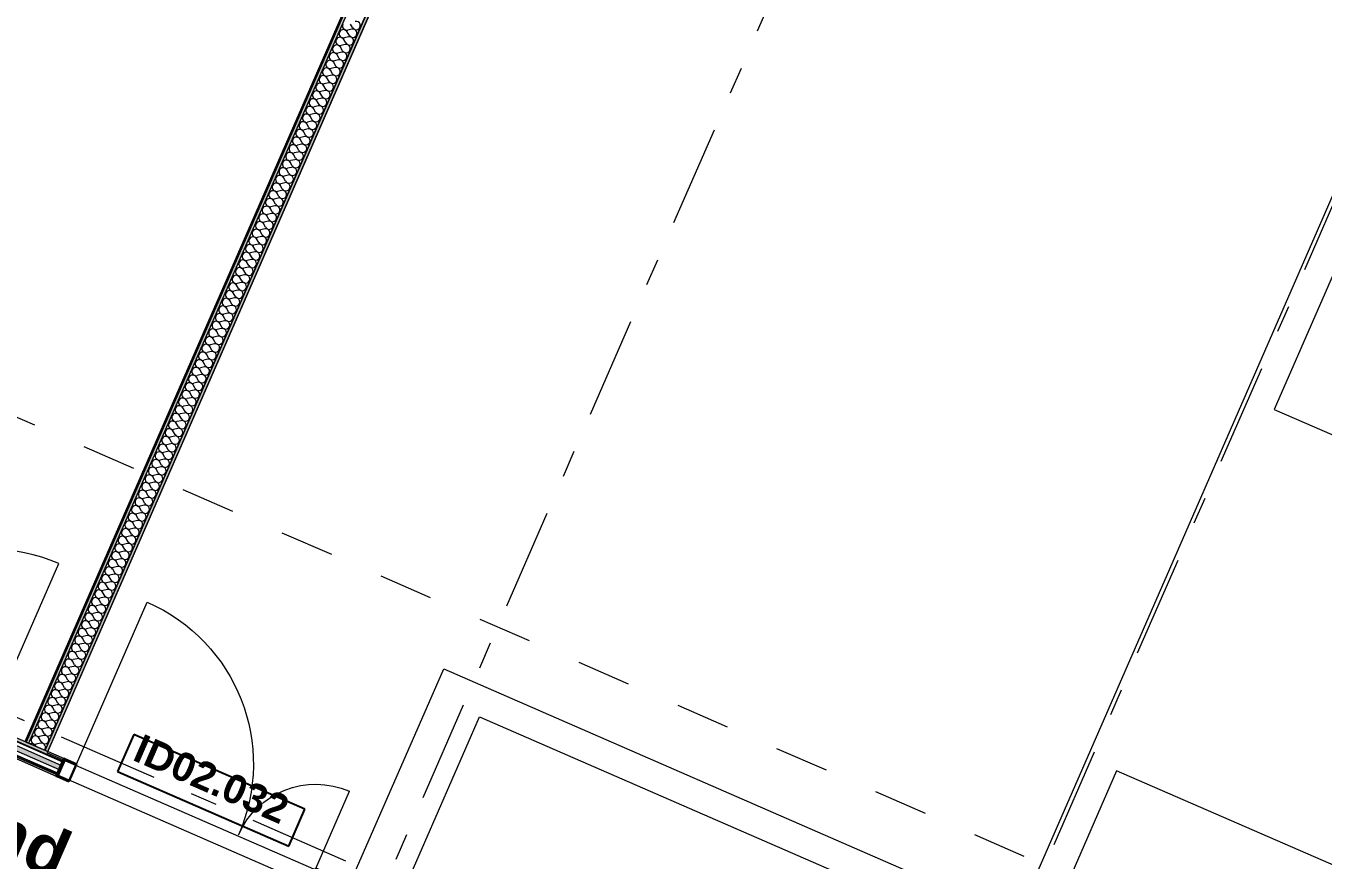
# Model space of a CAD drawing. Header units: millimetres. Extents: x -37281 to 954596, y -59787 to 956680.
# Drawn here: x 874598 to 881381, y -38833 to -34470 of the extents above; entities that cross this region are included whole.
import ezdxf
from ezdxf.enums import TextEntityAlignment as Align

# ---------------------------------------------------------------- set-up
doc = ezdxf.new("R2010")
doc.units = ezdxf.units.MM
doc.header["$MEASUREMENT"] = 0
doc.linetypes.add('Dashed', pattern=[564.444447, 282.222223, -282.222223])
doc.linetypes.add('Double Dashed', pattern=[1093.611073, 529.166651, -211.666656, 141.111112, -211.666656])
for name, color, linetype in [('A-95-MC_Marker_Section_P2.Marker', 7, 'Continuous'), ('New_A-05-M_Gross_Int_Circulation', 7, 'Continuous'), ('New_A-15-MG_Structural_Grid_Phase_2', 7, 'Continuous'), ('New_A-20-M_Floor_Slab', 7, 'Continuous'), ('New_A-25-M_Wall_Int', 7, 'Continuous'), ('New_A-35-M_FFE-Zone', 7, 'Continuous'), ('New_ArchiCAD Door Markers', 7, 'Continuous'), ('New_ArchiCAD Doors', 7, 'Continuous')]:
    doc.layers.add(name, color=color, linetype=linetype)
for name, color, linetype, lineweight in [('A-95-MC_Marker_Section_P2.Marker_Pen_No__1', 7, 'Continuous', 13), ('New_A-20-M_Floor_Slab_Pen_No__89', 8, 'Continuous', 20), ('New_A-25-M_Wall_Int_Pen_No__1', 7, 'Continuous', 13), ('New_ArchiCAD Door Markers_Pen_No__1', 7, 'Continuous', 13), ('New_ArchiCAD Door Markers_Pen_No__5', 7, 'Continuous', 25), ('New_ArchiCAD Doors_Pen_No__1', 7, 'Continuous', 13), ('New_ArchiCAD Zone Stamps_Pen_No__9', 7, 'Continuous', 13)]:
    doc.layers.add(name, color=color, linetype=linetype, lineweight=lineweight)
for name, color, linetype, lineweight, true_color in [('New_A-05-M_Gross_Int_Circulation_Pen_No__74', 7, 'Continuous', 20, 0x606060), ('New_A-15-MG_Structural_Grid_Phase_2_Pen_No__222', 7, 'Continuous', 13, 0x65af33), ('New_A-25-M_Wall_Int_Pen_No__107', 7, 'Continuous', 15, 0xa6a6a6), ('New_A-35-M_FFE-Zone_Pen_No__74', 7, 'Continuous', 20, 0x606060), ('New_ArchiCAD Doors_Pen_No__43', 7, 'Continuous', 30, 0x444444), ('New_ArchiCAD Doors_Pen_No__63', 7, 'Continuous', 20, 0x606060)]:
    doc.layers.add(name, color=color, linetype=linetype, lineweight=lineweight, true_color=true_color)
doc.styles.add('GENERATED_STYLE_1', font='')
doc.styles.add('GENERATED_STYLE_2', font='')
doc.styles.add('GENERATED_STYLE_3', font='')
doc.styles.add('GENERATED_STYLE_4', font='')
doc.styles.get('GENERATED_STYLE_1').set_extended_font_data('Swis721 BT', bold=True)
doc.styles.get('GENERATED_STYLE_2').set_extended_font_data('Arial', bold=True)
doc.styles.get('GENERATED_STYLE_3').set_extended_font_data('Arial')
doc.styles.get('GENERATED_STYLE_4').set_extended_font_data('Swis721 BT')

# ---------------------------------------------------------------- blocks, each defined once
blk = doc.blocks.new('Corridor 01- Second_INB 2350_68_2', base_point=(872831.4, -39020.1))
at = {"layer": 'New_A-05-M_Gross_Int_Circulation_Pen_No__74', "linetype": 'Continuous'}
for p, q in [((879407.8, -40414), (858085.4, -31116.4)), ((880301, -38365.7), (879407.8, -40414)), ((881922.3, -39072.6), (880301, -38365.7))]:
    blk.add_line(p, q, dxfattribs=at)
at = {"layer": 'New_ArchiCAD Zone Stamps_Pen_No__9'}
for tag, height, style, p in [('ROOM_NAME', 250, 'GENERATED_STYLE_2', (871780.1, -37365.2)), ('zoneNameLine2', 250, 'GENERATED_STYLE_2', (871591.7, -37797.4)), ('ROOM_NUMBER', 200, 'GENERATED_STYLE_3', (871403.3, -38218.1)), ('measuredAreaCode', 200, 'GENERATED_STYLE_3', (871246.2, -38578.2)), ('ROOM_HOLES_PRM', 200, 'GENERATED_STYLE_3', (871553.6, -38712.2)), ('DUMMY_649', 200, 'GENERATED_STYLE_3', (872043, -38925.6)), ('DUMMY_650', 133.3, 'GENERATED_STYLE_3', (872322.3, -39032.1))]:
    blk.add_attdef(tag, text='', height=height, rotation=336.44041, dxfattribs=dict(at, style=style)).set_placement(p, align=Align.TOP_LEFT)
blk = doc.blocks.new('Research Lab_INB 2308_73_2', base_point=(878207.4, -32607.4))
at = {"layer": 'New_A-35-M_FFE-Zone_Pen_No__74', "linetype": 'Continuous'}
for p, q in [((878988.3, -28459.1), (874709.3, -38272.2)), ((879780.6, -39140.1), (881555.6, -35069.5)), ((876290.5, -38961.7), (876782.7, -37832.9)), ((876782.7, -37832.9), (879780.6, -39140.1)), ((874709.3, -38272.2), (876290.5, -38961.7))]:
    blk.add_line(p, q, dxfattribs=at)
at = {"layer": 'New_ArchiCAD Zone Stamps_Pen_No__9'}
for tag, height, style, p in [('ROOM_NAME', 250, 'GENERATED_STYLE_2', (878521.7, -32504.4)), ('zoneNameLine2', 250, 'GENERATED_STYLE_2', (878333.3, -32936.5)), ('ROOM_NUMBER', 200, 'GENERATED_STYLE_3', (878144.9, -33357.2)), ('measuredAreaCode', 200, 'GENERATED_STYLE_3', (877987.8, -33717.3)), ('DUMMY_649', 200, 'GENERATED_STYLE_3', (878295.3, -33851.4)), ('DUMMY_650', 200, 'GENERATED_STYLE_3', (878784.6, -34064.8)), ('DUMMY_651', 133.3, 'GENERATED_STYLE_3', (879063.9, -34171.3))]:
    blk.add_attdef(tag, text='', height=height, rotation=336.44041, dxfattribs=dict(at, style=style)).set_placement(p, align=Align.TOP_LEFT)
blk = doc.blocks.new('LiSC Research_INB 2307_74_2', base_point=(876282.6, -31648))
at = {"layer": 'New_A-35-M_FFE-Zone_Pen_No__74', "linetype": 'Continuous'}
blk.add_line((874593.1, -38213.6), (878869.1, -28407.2), dxfattribs=at)
at = {"layer": 'New_ArchiCAD Zone Stamps_Pen_No__9'}
for tag, height, style, p in [('ROOM_NAME', 250, 'GENERATED_STYLE_2', (874121.3, -30761.7)), ('zoneNameLine2', 250, 'GENERATED_STYLE_2', (873932.9, -31193.8)), ('ROOM_NUMBER', 200, 'GENERATED_STYLE_3', (873744.4, -31614.5)), ('measuredAreaCode', 200, 'GENERATED_STYLE_3', (873587.4, -31974.6)), ('DUMMY_649', 200, 'GENERATED_STYLE_3', (873894.8, -32108.7)), ('DUMMY_650', 200, 'GENERATED_STYLE_3', (874384.1, -32322.1)), ('DUMMY_651', 133.3, 'GENERATED_STYLE_3', (874663.4, -32428.6))]:
    blk.add_attdef(tag, text='', height=height, rotation=336.44041, dxfattribs=dict(at, style=style)).set_placement(p, align=Align.TOP_LEFT)
blk = doc.blocks.new('Stair 05 _INB 2358_90_2', base_point=(882750.9, -36094.3))
at = {"layer": 'New_A-05-M_Gross_Int_Circulation_Pen_No__74', "linetype": 'Continuous'}
for p, q in [((883720.9, -30522.9), (881125.3, -36475.4)), ((881125.3, -36475.4), (882356.3, -37012.2))]:
    blk.add_line(p, q, dxfattribs=at)
at = {"layer": 'New_ArchiCAD Zone Stamps_Pen_No__9'}
for tag, height, style, p in [('ROOM_NAME', 250, 'GENERATED_STYLE_2', (882895.5, -35475.7)), ('zoneNameLine2', 250, 'GENERATED_STYLE_2', (882707.1, -35907.9)), ('ROOM_NUMBER', 200, 'GENERATED_STYLE_3', (882518.7, -36328.6)), ('measuredAreaCode', 200, 'GENERATED_STYLE_3', (882361.6, -36688.7)), ('DUMMY_649', 200, 'GENERATED_STYLE_3', (882669, -36822.7)), ('DUMMY_650', 200, 'GENERATED_STYLE_3', (883158.4, -37036.1)), ('DUMMY_651', 133.3, 'GENERATED_STYLE_3', (883437.7, -37142.6))]:
    blk.add_attdef(tag, text='', height=height, rotation=336.44041, dxfattribs=dict(at, style=style)).set_placement(p, align=Align.TOP_LEFT)
blk = doc.blocks.new('Slab_14_2', base_point=(829422.8, -33019))
at = {"layer": 'New_A-20-M_Floor_Slab_Pen_No__89', "linetype": 'Continuous', "flags": 128}
blk.add_lwpolyline([(876970.1, -38083.7), (879663.1, -39258), (879305.4, -40078.2), (876612.5, -38903.9)], close=True, dxfattribs=at)
blk = doc.blocks.new('*X1037', base_point=(864302.5, 0))
at = {"layer": 'New_A-25-M_Wall_Int_Pen_No__107', "linetype": 'Continuous'}
blk.add_hatch(color=256, dxfattribs=at).paths.add_polyline_path([(874452, -38192.4), (874442, -38215.3), (874771.2, -38358.9), (874781.2, -38336)])
blk = doc.blocks.new('Double Door Asymmetric 19_11')
at = {"layer": 'New_ArchiCAD Doors_Pen_No__1', "linetype": 'Continuous'}
for p, q in [((-755, 0), (-755, -15)), ((755, 0), (755, -15)), ((-755, -15), (-755, -18)), ((-755, -18), (-755, -37)), ((-755, -37), (-755, -62)), ((-755, -62), (-755, -82)), ((755, -15), (755, -18)), ((755, -18), (755, -37)), ((755, -37), (755, -62)), ((755, -62), (755, -82)), ((-755, -82), (-755, -85)), ((-755, -85), (-755, -100)), ((755, -82), (755, -85)), ((755, -85), (755, -100))]:
    blk.add_line(p, q, dxfattribs=at)
at = {"layer": 'New_ArchiCAD Doors_Pen_No__43', "linetype": 'Continuous'}
for p, q in [((-748, 0), (-755, 0)), ((-755, 0), (-755, -100)), ((-682, 0), (-748, 0)), ((-748, 0), (-748, -100)), ((-682, -100), (-682, 0)), ((748, 0), (682, 0)), ((682, 0), (682, -100)), ((748, 0), (755, 0)), ((748, -100), (748, 0)), ((755, 0), (755, -100)), ((-748, -100), (-755, -100)), ((-748, -100), (-682, -100)), ((682, -100), (748, -100)), ((748, -100), (755, -100))]:
    blk.add_line(p, q, dxfattribs=at)
at = {"layer": 'New_ArchiCAD Doors_Pen_No__63', "linetype": 'Continuous'}
for p, q in [((682, 0), (682, 924)), ((-682, 0), (-682, 440))]:
    blk.add_line(p, q, dxfattribs=at)
for centre, radius, start, end in [((682, 0), 924, 90, 180), ((-682, 0), 440, 0, 90)]:
    blk.add_arc(centre, radius, start, end, dxfattribs=at)
blk = doc.blocks.new('Door Stamp 17_18')
at = {"layer": 'New_ArchiCAD Door Markers_Pen_No__5', "linetype": 'Continuous'}
for p, q in [((506.5, 261.8), (-470.6, 261.8)), ((-470.6, 261.8), (-470.6, 50)), ((506.5, 50), (506.5, 261.8)), ((-470.6, 50), (506.5, 50)), ((-470.6, 50), (506.5, 50))]:
    blk.add_line(p, q, dxfattribs=at)
at = {"layer": 'New_ArchiCAD Door Markers_Pen_No__1', "style": 'GENERATED_STYLE_1'}
blk.add_attdef('AC_WIDO_ID', text='', height=150, dxfattribs=at).set_placement((-411.8, 94.2), align=Align.BOTTOM_LEFT)
blk = doc.blocks.new('Wall_320_2', base_point=(858030.8, -30991.6))
at = {"layer": 'New_A-25-M_Wall_Int_Pen_No__107', "linetype": 'Continuous', "lineweight": 0, "true_color": 0x535353}
for points in [[(874460.8, -38172.2), (874459.6, -38175), (874788.8, -38318.5), (874790, -38315.8)], [(874434, -38233.7), (874432.8, -38236.4), (874762, -38380), (874763.2, -38377.2)]]:
    blk.add_hatch(color=251, dxfattribs=at).paths.add_polyline_path(points)
at = {"layer": 'New_A-25-M_Wall_Int_Pen_No__107', "linetype": 'Continuous'}
for points in [[(874466.7, -38158.5), (874460.8, -38172.2), (874790, -38315.8), (874796, -38302)], [(874432.8, -38236.4), (874426.8, -38250.2), (874756, -38393.7), (874762, -38380)]]:
    blk.add_hatch(color=256, dxfattribs=at).paths.add_polyline_path(points)
at = {"layer": 'New_A-25-M_Wall_Int_Pen_No__1', "linetype": 'Continuous'}
for p, q in [((874459.6, -38175), (874788.8, -38318.5)), ((874460.8, -38172.2), (874790, -38315.8)), ((874432.8, -38236.4), (874762, -38380)), ((874434, -38233.7), (874763.2, -38377.2)), ((874442, -38215.3), (874771.2, -38358.9)), ((874452, -38192.4), (874781.2, -38336)), ((874788.8, -38318.5), (874781.2, -38336)), ((874790, -38315.8), (874788.8, -38318.5)), ((874796, -38302), (874790, -38315.8)), ((874762, -38380), (874756, -38393.7)), ((874763.2, -38377.2), (874762, -38380)), ((874771.2, -38358.9), (874763.2, -38377.2)), ((874781.2, -38336), (874771.2, -38358.9))]:
    blk.add_line(p, q, dxfattribs=at)
at = {"layer": 'New_A-25-M_Wall_Int_Pen_No__1', "linetype": 'Continuous', "flags": 128}
for points in [[(874796, -38302), (874466.7, -38158.5)], [(874426.8, -38250.2), (874756, -38393.7)]]:
    blk.add_lwpolyline(points, dxfattribs=at)
at = {"layer": 'New_A-25-M_Wall_Int', "color": 250, "lineweight": 50, "true_color": 0x2a2a2a}
blk.add_blockref('*X1037', (864302.5, 0), dxfattribs=at)
at = {"layer": 'New_ArchiCAD Door Markers'}
ref = blk.add_blockref('Door Stamp 17_18', (875488, -38603.8), dxfattribs=dict(at, rotation=336.4404115839982))
ref.add_attrib('AC_WIDO_ID', 'ID02.032', dxfattribs={"layer": 'New_ArchiCAD Door Markers_Pen_No__1', "color": 7, "height": 150, "rotation": 336.44041, "style": 'GENERATED_STYLE_1'}).set_placement((875130.6, -38348.6), align=Align.BOTTOM_LEFT)
at = {"layer": 'New_ArchiCAD Doors', "color": 251, "linetype": 'Continuous', "lineweight": 20, "true_color": 0x606060, "zscale": 1000, "rotation": 336.4404115839982}
blk.add_blockref('Double Door Asymmetric 19_11', (873774.7, -37856.7), dxfattribs=at)
at = {"layer": 'New_ArchiCAD Doors', "color": 251, "linetype": 'Continuous', "lineweight": 20, "true_color": 0x606060, "xscale": -1, "zscale": 1000, "rotation": 336.4404115839982}
blk.add_blockref('Double Door Asymmetric 19_11', (875488, -38603.8), dxfattribs=at)
blk = doc.blocks.new('*X1052', base_point=(864302.5, 0))
at = {"layer": 'New_A-25-M_Wall_Int_Pen_No__107', "linetype": 'Continuous'}
for p, q in [((876287.9, -34518.8), (876277.1, -34499.7)), ((876301.9, -34486.7), (876280.6, -34491.7)), ((876305.4, -34478.6), (876294.6, -34459.6)), ((876252.9, -34599.1), (876242.1, -34580)), ((876266.9, -34567), (876245.6, -34572)), ((876270.4, -34558.9), (876259.6, -34539.9)), ((876284.4, -34526.8), (876263.1, -34531.9)), ((876231.9, -34647.3), (876210.6, -34652.3)), ((876235.4, -34639.3), (876224.6, -34620.2)), ((876249.4, -34607.1), (876228.1, -34612.2)), ((876200.4, -34719.6), (876189.6, -34700.5)), ((876214.4, -34687.4), (876193.1, -34692.5)), ((876217.9, -34679.4), (876207.1, -34660.4)), ((876165.3, -34799.9), (876154.5, -34780.8)), ((876179.4, -34767.8), (876158, -34772.8)), ((876182.9, -34759.7), (876172, -34740.7)), ((876196.9, -34727.6), (876175.5, -34732.6)), ((876130.3, -34880.2), (876119.5, -34861.1)), ((876144.3, -34848.1), (876123, -34853.1)), ((876147.8, -34840), (876137, -34821)), ((876161.8, -34807.9), (876140.5, -34813)), ((876109.3, -34928.4), (876088, -34933.4)), ((876112.8, -34920.4), (876102, -34901.3)), ((876126.8, -34888.2), (876105.5, -34893.3)), ((876077.8, -35000.7), (876067, -34981.6)), ((876091.8, -34968.5), (876070.5, -34973.6)), ((876095.3, -34960.5), (876084.5, -34941.5)), ((876042.8, -35081), (876032, -35061.9)), ((876056.8, -35048.9), (876035.5, -35053.9)), ((876060.3, -35040.8), (876049.5, -35021.8)), ((876074.3, -35008.7), (876053, -35013.7)), ((876021.8, -35129.2), (876000.4, -35134.2)), ((876025.3, -35121.1), (876014.4, -35102.1)), ((876039.3, -35089), (876017.9, -35094.1)), ((875990.2, -35201.5), (875979.4, -35182.4)), ((876004.2, -35169.3), (875982.9, -35174.4)), ((876007.7, -35161.3), (875996.9, -35142.3)), ((875955.2, -35281.8), (875944.4, -35262.7)), ((875969.2, -35249.6), (875947.9, -35254.7)), ((875972.7, -35241.6), (875961.9, -35222.6)), ((875986.7, -35209.5), (875965.4, -35214.5)), ((875934.2, -35330), (875912.9, -35335)), ((875937.7, -35321.9), (875926.9, -35302.9)), ((875951.7, -35289.8), (875930.4, -35294.8)), ((875902.7, -35402.2), (875891.9, -35383.2)), ((875916.7, -35370.1), (875895.4, -35375.2)), ((875920.2, -35362.1), (875909.4, -35343)), ((875867.7, -35482.6), (875856.9, -35463.5)), ((875881.7, -35450.4), (875860.4, -35455.5)), ((875885.2, -35442.4), (875874.4, -35423.4)), ((875899.2, -35410.3), (875877.9, -35415.3)), ((875846.6, -35530.8), (875825.3, -35535.8)), ((875850.1, -35522.7), (875839.3, -35503.7)), ((875864.2, -35490.6), (875842.8, -35495.6)), ((875815.1, -35603), (875804.3, -35584)), ((875829.1, -35570.9), (875807.8, -35576)), ((875832.6, -35562.9), (875821.8, -35543.8)), ((875780.1, -35683.4), (875769.3, -35664.3)), ((875794.1, -35651.2), (875772.8, -35656.3)), ((875797.6, -35643.2), (875786.8, -35624.1)), ((875811.6, -35611.1), (875790.3, -35616.1)), ((875759.1, -35731.5), (875737.8, -35736.6)), ((875762.6, -35723.5), (875751.8, -35704.5)), ((875776.6, -35691.4), (875755.3, -35696.4)), ((875724.1, -35811.9), (875702.8, -35816.9)), ((875727.6, -35803.8), (875716.8, -35784.8)), ((875741.6, -35771.7), (875720.3, -35776.7)), ((875745.1, -35763.7), (875734.3, -35744.6)), ((875692.6, -35884.1), (875681.7, -35865.1)), ((875706.6, -35852), (875685.2, -35857.1)), ((875710.1, -35844), (875699.3, -35824.9)), ((875657.5, -35964.5), (875646.7, -35945.4)), ((875671.5, -35932.3), (875650.2, -35937.4)), ((875675, -35924.3), (875664.2, -35905.2)), ((875689.1, -35892.2), (875667.7, -35897.2)), ((875636.5, -36012.6), (875615.2, -36017.7)), ((875640, -36004.6), (875629.2, -35985.6)), ((875654, -35972.5), (875632.7, -35977.5)), ((875605, -36084.9), (875594.2, -36065.9)), ((875619, -36052.8), (875597.7, -36057.8)), ((875622.5, -36044.8), (875611.7, -36025.7)), ((875570, -36165.2), (875559.2, -36146.2)), ((875584, -36133.1), (875562.7, -36138.2)), ((875587.5, -36125.1), (875576.7, -36106)), ((875601.5, -36093), (875580.2, -36098)), ((875549, -36213.4), (875527.6, -36218.5)), ((875552.5, -36205.4), (875541.7, -36186.4)), ((875566.5, -36173.3), (875545.2, -36178.3)), ((875517.4, -36285.7), (875506.6, -36266.7)), ((875531.5, -36253.6), (875510.1, -36258.6)), ((875535, -36245.6), (875524.1, -36226.5)), ((875482.4, -36366), (875471.6, -36347)), ((875496.4, -36333.9), (875475.1, -36339)), ((875499.9, -36325.9), (875489.1, -36306.8)), ((875513.9, -36293.8), (875492.6, -36298.8)), ((875461.4, -36414.2), (875440.1, -36419.3)), ((875464.9, -36406.2), (875454.1, -36387.1)), ((875478.9, -36374.1), (875457.6, -36379.1)), ((875429.9, -36486.5), (875419.1, -36467.5)), ((875443.9, -36454.4), (875422.6, -36459.4)), ((875447.4, -36446.4), (875436.6, -36427.3)), ((875394.9, -36566.8), (875384.1, -36547.8)), ((875408.9, -36534.7), (875387.6, -36539.7)), ((875412.4, -36526.7), (875401.6, -36507.6)), ((875426.4, -36494.5), (875405.1, -36499.6)), ((875373.9, -36615), (875352.5, -36620.1)), ((875377.4, -36607), (875366.5, -36587.9)), ((875391.4, -36574.9), (875370.1, -36579.9)), ((875342.3, -36687.3), (875331.5, -36668.2)), ((875356.3, -36655.2), (875335, -36660.2)), ((875359.8, -36647.1), (875349, -36628.1)), ((875307.3, -36767.6), (875296.5, -36748.6)), ((875321.3, -36735.5), (875300, -36740.5)), ((875324.8, -36727.5), (875314, -36708.4)), ((875338.8, -36695.3), (875317.5, -36700.4)), ((875272.3, -36847.9), (875261.5, -36828.9)), ((875286.3, -36815.8), (875265, -36820.8)), ((875289.8, -36807.8), (875279, -36788.7)), ((875303.8, -36775.6), (875282.5, -36780.7)), ((875251.3, -36896.1), (875230, -36901.2)), ((875254.8, -36888.1), (875244, -36869)), ((875268.8, -36856), (875247.5, -36861)), ((875219.8, -36968.4), (875209, -36949.4)), ((875233.8, -36936.3), (875212.5, -36941.3)), ((875237.3, -36928.2), (875226.5, -36909.2)), ((875184.7, -37048.7), (875173.9, -37029.7)), ((875198.7, -37016.6), (875177.4, -37021.6)), ((875202.3, -37008.6), (875191.4, -36989.5)), ((875216.3, -36976.4), (875194.9, -36981.5)), ((875163.7, -37096.9), (875142.4, -37101.9)), ((875167.2, -37088.9), (875156.4, -37069.8)), ((875181.2, -37056.7), (875159.9, -37061.8)), ((875132.2, -37169.2), (875121.4, -37150.1)), ((875146.2, -37137.1), (875124.9, -37142.1)), ((875149.7, -37129), (875138.9, -37110)), ((875097.2, -37249.5), (875086.4, -37230.5)), ((875111.2, -37217.4), (875089.9, -37222.4)), ((875114.7, -37209.3), (875103.9, -37190.3)), ((875128.7, -37177.2), (875107.4, -37182.3)), ((875076.2, -37297.7), (875054.9, -37302.7)), ((875079.7, -37289.7), (875068.9, -37270.6)), ((875093.7, -37257.5), (875072.4, -37262.6)), ((875044.7, -37370), (875033.8, -37350.9)), ((875058.7, -37337.9), (875037.3, -37342.9)), ((875062.2, -37329.8), (875051.4, -37310.8)), ((875009.6, -37450.3), (874998.8, -37431.2)), ((875023.6, -37418.2), (875002.3, -37423.2)), ((875027.1, -37410.1), (875016.3, -37391.1)), ((875041.2, -37378), (875019.8, -37383.1)), ((874988.6, -37498.5), (874967.3, -37503.5)), ((874992.1, -37490.5), (874981.3, -37471.4)), ((875006.1, -37458.3), (874984.8, -37463.4)), ((874957.1, -37570.8), (874946.3, -37551.7)), ((874971.1, -37538.6), (874949.8, -37543.7)), ((874974.6, -37530.6), (874963.8, -37511.6)), ((874922.1, -37651.1), (874911.3, -37632)), ((874936.1, -37619), (874914.8, -37624)), ((874939.6, -37610.9), (874928.8, -37591.9)), ((874953.6, -37578.8), (874932.3, -37583.8)), ((874901.1, -37699.3), (874879.7, -37704.3)), ((874904.6, -37691.2), (874893.8, -37672.2)), ((874918.6, -37659.1), (874897.3, -37664.2)), ((874869.5, -37771.6), (874858.7, -37752.5)), ((874883.6, -37739.4), (874862.2, -37744.5)), ((874887.1, -37731.4), (874876.2, -37712.3)), ((874834.5, -37851.9), (874823.7, -37832.8)), ((874848.5, -37819.7), (874827.2, -37824.8)), ((874852, -37811.7), (874841.2, -37792.7)), ((874866, -37779.6), (874844.7, -37784.6)), ((874799.5, -37932.2), (874788.7, -37913.1)), ((874813.5, -37900.1), (874792.2, -37905.1)), ((874817, -37892), (874806.2, -37873)), ((874831, -37859.9), (874809.7, -37864.9)), ((874778.5, -37980.4), (874757.2, -37985.4)), ((874782, -37972.3), (874771.2, -37953.3)), ((874796, -37940.2), (874774.7, -37945.3)), ((874747, -38052.7), (874736.2, -38033.6)), ((874761, -38020.5), (874739.7, -38025.6)), ((874764.5, -38012.5), (874753.7, -37993.5)), ((874711.9, -38133), (874701.1, -38113.9)), ((874726, -38100.9), (874704.6, -38105.9)), ((874729.5, -38092.8), (874718.6, -38073.8)), ((874743.5, -38060.7), (874722.2, -38065.7)), ((874690.9, -38181.2), (874669.6, -38186.2)), ((874694.4, -38173.1), (874683.6, -38154.1)), ((874708.4, -38141), (874687.1, -38146.1)), ((874651, -38238.7), (874648.6, -38234.4)), ((874673.4, -38221.3), (874652.1, -38226.4)), ((874676.9, -38213.3), (874666.1, -38194.2))]:
    blk.add_line(p, q, dxfattribs=at)
for centre, start, end in [((876324.5, -34467.8), 209.57051, 103.31031), ((876258.1, -34510.5), 156.44041, 283.31031), ((876258.1, -34510.5), 29.57051, 156.44041), ((876275.6, -34470.4), 156.44041, 283.31031), ((876307, -34508), 209.57051, 103.31031), ((876223, -34590.9), 156.44041, 283.31031), ((876223, -34590.9), 29.57051, 156.44041), ((876240.5, -34550.7), 156.44041, 283.31031), ((876240.5, -34550.7), 29.57051, 156.44041), ((876271.9, -34588.3), 209.57051, 103.31031), ((876289.5, -34548.1), 209.57051, 103.31031), ((876188, -34671.2), 29.57051, 156.44041), ((876205.5, -34631), 156.44041, 283.31031), ((876205.5, -34631), 29.57051, 156.44041), ((876236.9, -34668.6), 209.57051, 103.31031), ((876254.4, -34628.4), 209.57051, 103.31031), ((876170.5, -34711.3), 156.44041, 283.31031), ((876170.5, -34711.3), 29.57051, 156.44041), ((876188, -34671.2), 156.44041, 283.31031), ((876219.4, -34708.8), 209.57051, 103.31031), ((876135.5, -34791.6), 156.44041, 283.31031), ((876135.5, -34791.6), 29.57051, 156.44041), ((876153, -34751.5), 156.44041, 283.31031), ((876153, -34751.5), 29.57051, 156.44041), ((876184.4, -34789.1), 209.57051, 103.31031), ((876201.9, -34748.9), 209.57051, 103.31031), ((876100.5, -34872), 29.57051, 156.44041), ((876118, -34831.8), 156.44041, 283.31031), ((876118, -34831.8), 29.57051, 156.44041), ((876149.4, -34869.4), 209.57051, 103.31031), ((876166.9, -34829.2), 209.57051, 103.31031), ((876065.4, -34952.3), 29.57051, 156.44041), ((876082.9, -34912.1), 156.44041, 283.31031), ((876082.9, -34912.1), 29.57051, 156.44041), ((876100.5, -34872), 156.44041, 283.31031), ((876114.4, -34949.7), 209.57051, 103.31031), ((876131.9, -34909.5), 209.57051, 103.31031), ((876047.9, -34992.4), 156.44041, 283.31031), ((876047.9, -34992.4), 29.57051, 156.44041), ((876065.4, -34952.3), 156.44041, 283.31031), ((876096.8, -34989.9), 209.57051, 103.31031), ((876012.9, -35072.7), 156.44041, 283.31031), ((876012.9, -35072.7), 29.57051, 156.44041), ((876030.4, -35032.6), 156.44041, 283.31031), ((876030.4, -35032.6), 29.57051, 156.44041), ((876061.8, -35070.2), 209.57051, 103.31031), ((876079.3, -35030), 209.57051, 103.31031), ((875977.9, -35153.1), 29.57051, 156.44041), ((875995.4, -35112.9), 156.44041, 283.31031), ((875995.4, -35112.9), 29.57051, 156.44041), ((876026.8, -35150.5), 209.57051, 103.31031), ((876044.3, -35110.3), 209.57051, 103.31031), ((875960.4, -35193.2), 156.44041, 283.31031), ((875960.4, -35193.2), 29.57051, 156.44041), ((875977.9, -35153.1), 156.44041, 283.31031), ((876009.3, -35190.6), 209.57051, 103.31031), ((875925.4, -35273.5), 156.44041, 283.31031), ((875925.4, -35273.5), 29.57051, 156.44041), ((875942.9, -35233.4), 156.44041, 283.31031), ((875942.9, -35233.4), 29.57051, 156.44041), ((875974.3, -35271), 209.57051, 103.31031), ((875991.8, -35230.8), 209.57051, 103.31031), ((875890.3, -35353.8), 29.57051, 156.44041), ((875907.8, -35313.7), 156.44041, 283.31031), ((875907.8, -35313.7), 29.57051, 156.44041), ((875939.2, -35351.3), 209.57051, 103.31031), ((875956.8, -35311.1), 209.57051, 103.31031), ((875872.8, -35394), 156.44041, 283.31031), ((875872.8, -35394), 29.57051, 156.44041), ((875890.3, -35353.8), 156.44041, 283.31031), ((875921.7, -35391.4), 209.57051, 103.31031), ((875837.8, -35474.3), 156.44041, 283.31031), ((875837.8, -35474.3), 29.57051, 156.44041), ((875855.3, -35434.2), 156.44041, 283.31031), ((875855.3, -35434.2), 29.57051, 156.44041), ((875886.7, -35471.8), 209.57051, 103.31031), ((875904.2, -35431.6), 209.57051, 103.31031), ((875802.8, -35554.6), 29.57051, 156.44041), ((875820.3, -35514.5), 156.44041, 283.31031), ((875820.3, -35514.5), 29.57051, 156.44041), ((875851.7, -35552.1), 209.57051, 103.31031), ((875869.2, -35511.9), 209.57051, 103.31031), ((875785.3, -35594.8), 156.44041, 283.31031), ((875785.3, -35594.8), 29.57051, 156.44041), ((875802.8, -35554.6), 156.44041, 283.31031), ((875834.2, -35592.2), 209.57051, 103.31031), ((875750.2, -35675.1), 156.44041, 283.31031), ((875750.2, -35675.1), 29.57051, 156.44041), ((875767.8, -35635), 156.44041, 283.31031), ((875767.8, -35635), 29.57051, 156.44041), ((875799.2, -35672.5), 209.57051, 103.31031), ((875816.7, -35632.4), 209.57051, 103.31031), ((875715.2, -35755.4), 29.57051, 156.44041), ((875732.7, -35715.3), 156.44041, 283.31031), ((875732.7, -35715.3), 29.57051, 156.44041), ((875764.1, -35752.9), 209.57051, 103.31031), ((875781.6, -35712.7), 209.57051, 103.31031), ((875697.7, -35795.6), 156.44041, 283.31031), ((875697.7, -35795.6), 29.57051, 156.44041), ((875715.2, -35755.4), 156.44041, 283.31031), ((875729.1, -35833.2), 209.57051, 103.31031), ((875746.6, -35793), 209.57051, 103.31031), ((875662.7, -35875.9), 156.44041, 283.31031), ((875662.7, -35875.9), 29.57051, 156.44041), ((875680.2, -35835.7), 156.44041, 283.31031), ((875680.2, -35835.7), 29.57051, 156.44041), ((875711.6, -35873.3), 209.57051, 103.31031), ((875627.7, -35956.2), 156.44041, 283.31031), ((875627.7, -35956.2), 29.57051, 156.44041), ((875645.2, -35916.1), 156.44041, 283.31031), ((875645.2, -35916.1), 29.57051, 156.44041), ((875676.6, -35953.6), 209.57051, 103.31031), ((875694.1, -35913.5), 209.57051, 103.31031), ((875592.6, -36036.5), 29.57051, 156.44041), ((875610.2, -35996.4), 156.44041, 283.31031), ((875610.2, -35996.4), 29.57051, 156.44041), ((875641.6, -36034), 209.57051, 103.31031), ((875659.1, -35993.8), 209.57051, 103.31031), ((875575.1, -36076.7), 156.44041, 283.31031), ((875575.1, -36076.7), 29.57051, 156.44041), ((875592.6, -36036.5), 156.44041, 283.31031), ((875624.1, -36074.1), 209.57051, 103.31031), ((875540.1, -36157), 156.44041, 283.31031), ((875540.1, -36157), 29.57051, 156.44041), ((875557.6, -36116.8), 156.44041, 283.31031), ((875557.6, -36116.8), 29.57051, 156.44041), ((875589, -36154.4), 209.57051, 103.31031), ((875606.5, -36114.3), 209.57051, 103.31031), ((875505.1, -36237.3), 29.57051, 156.44041), ((875522.6, -36197.2), 156.44041, 283.31031), ((875522.6, -36197.2), 29.57051, 156.44041), ((875554, -36234.8), 209.57051, 103.31031), ((875571.5, -36194.6), 209.57051, 103.31031), ((875487.6, -36277.5), 156.44041, 283.31031), ((875487.6, -36277.5), 29.57051, 156.44041), ((875505.1, -36237.3), 156.44041, 283.31031), ((875536.5, -36274.9), 209.57051, 103.31031), ((875452.6, -36357.8), 156.44041, 283.31031), ((875452.6, -36357.8), 29.57051, 156.44041), ((875470.1, -36317.6), 156.44041, 283.31031), ((875470.1, -36317.6), 29.57051, 156.44041), ((875501.5, -36355.2), 209.57051, 103.31031), ((875519, -36315.1), 209.57051, 103.31031), ((875417.5, -36438.1), 29.57051, 156.44041), ((875435.1, -36398), 156.44041, 283.31031), ((875435.1, -36398), 29.57051, 156.44041), ((875466.5, -36435.5), 209.57051, 103.31031), ((875484, -36395.4), 209.57051, 103.31031), ((875400, -36478.3), 156.44041, 283.31031), ((875400, -36478.3), 29.57051, 156.44041), ((875417.5, -36438.1), 156.44041, 283.31031), ((875448.9, -36475.7), 209.57051, 103.31031), ((875365, -36558.6), 156.44041, 283.31031), ((875365, -36558.6), 29.57051, 156.44041), ((875382.5, -36518.4), 156.44041, 283.31031), ((875382.5, -36518.4), 29.57051, 156.44041), ((875413.9, -36556), 209.57051, 103.31031), ((875431.4, -36515.9), 209.57051, 103.31031), ((875330, -36638.9), 29.57051, 156.44041), ((875347.5, -36598.7), 156.44041, 283.31031), ((875347.5, -36598.7), 29.57051, 156.44041), ((875378.9, -36636.3), 209.57051, 103.31031), ((875396.4, -36596.2), 209.57051, 103.31031), ((875312.5, -36679.1), 156.44041, 283.31031), ((875312.5, -36679.1), 29.57051, 156.44041), ((875330, -36638.9), 156.44041, 283.31031), ((875361.4, -36676.5), 209.57051, 103.31031), ((875277.5, -36759.4), 156.44041, 283.31031), ((875277.5, -36759.4), 29.57051, 156.44041), ((875295, -36719.2), 156.44041, 283.31031), ((875295, -36719.2), 29.57051, 156.44041), ((875326.4, -36756.8), 209.57051, 103.31031), ((875343.9, -36716.6), 209.57051, 103.31031), ((875242.4, -36839.7), 29.57051, 156.44041), ((875259.9, -36799.5), 156.44041, 283.31031), ((875259.9, -36799.5), 29.57051, 156.44041), ((875291.3, -36837.1), 209.57051, 103.31031), ((875308.9, -36797), 209.57051, 103.31031), ((875224.9, -36879.8), 156.44041, 283.31031), ((875224.9, -36879.8), 29.57051, 156.44041), ((875242.4, -36839.7), 156.44041, 283.31031), ((875256.3, -36917.4), 209.57051, 103.31031), ((875273.8, -36877.3), 209.57051, 103.31031), ((875189.9, -36960.2), 156.44041, 283.31031), ((875189.9, -36960.2), 29.57051, 156.44041), ((875207.4, -36920), 156.44041, 283.31031), ((875207.4, -36920), 29.57051, 156.44041), ((875238.8, -36957.6), 209.57051, 103.31031), ((875154.9, -37040.5), 156.44041, 283.31031), ((875154.9, -37040.5), 29.57051, 156.44041), ((875172.4, -37000.3), 156.44041, 283.31031), ((875172.4, -37000.3), 29.57051, 156.44041), ((875203.8, -37037.9), 209.57051, 103.31031), ((875221.3, -36997.7), 209.57051, 103.31031), ((875119.9, -37120.8), 29.57051, 156.44041), ((875137.4, -37080.6), 156.44041, 283.31031), ((875137.4, -37080.6), 29.57051, 156.44041), ((875168.8, -37118.2), 209.57051, 103.31031), ((875186.3, -37078.1), 209.57051, 103.31031), ((875102.3, -37160.9), 156.44041, 283.31031), ((875102.3, -37160.9), 29.57051, 156.44041), ((875119.9, -37120.8), 156.44041, 283.31031), ((875151.3, -37158.4), 209.57051, 103.31031), ((875067.3, -37241.3), 156.44041, 283.31031), ((875067.3, -37241.3), 29.57051, 156.44041), ((875084.8, -37201.1), 156.44041, 283.31031), ((875084.8, -37201.1), 29.57051, 156.44041), ((875116.2, -37238.7), 209.57051, 103.31031), ((875133.7, -37198.5), 209.57051, 103.31031), ((875032.3, -37321.6), 29.57051, 156.44041), ((875049.8, -37281.4), 156.44041, 283.31031), ((875049.8, -37281.4), 29.57051, 156.44041), ((875081.2, -37319), 209.57051, 103.31031), ((875098.7, -37278.9), 209.57051, 103.31031), ((875014.8, -37361.7), 156.44041, 283.31031), ((875014.8, -37361.7), 29.57051, 156.44041), ((875032.3, -37321.6), 156.44041, 283.31031), ((875063.7, -37359.2), 209.57051, 103.31031), ((874979.8, -37442.1), 156.44041, 283.31031), ((874979.8, -37442.1), 29.57051, 156.44041), ((874997.3, -37401.9), 156.44041, 283.31031), ((874997.3, -37401.9), 29.57051, 156.44041), ((875028.7, -37439.5), 209.57051, 103.31031), ((875046.2, -37399.3), 209.57051, 103.31031), ((874944.7, -37522.4), 29.57051, 156.44041), ((874962.3, -37482.2), 156.44041, 283.31031), ((874962.3, -37482.2), 29.57051, 156.44041), ((874993.7, -37519.8), 209.57051, 103.31031), ((875011.2, -37479.6), 209.57051, 103.31031), ((874927.2, -37562.5), 156.44041, 283.31031), ((874927.2, -37562.5), 29.57051, 156.44041), ((874944.7, -37522.4), 156.44041, 283.31031), ((874976.2, -37560), 209.57051, 103.31031), ((874892.2, -37642.8), 156.44041, 283.31031), ((874892.2, -37642.8), 29.57051, 156.44041), ((874909.7, -37602.7), 156.44041, 283.31031), ((874909.7, -37602.7), 29.57051, 156.44041), ((874941.1, -37640.3), 209.57051, 103.31031), ((874958.6, -37600.1), 209.57051, 103.31031), ((874857.2, -37723.2), 29.57051, 156.44041), ((874874.7, -37683), 156.44041, 283.31031), ((874874.7, -37683), 29.57051, 156.44041), ((874906.1, -37720.6), 209.57051, 103.31031), ((874923.6, -37680.4), 209.57051, 103.31031), ((874839.7, -37763.3), 156.44041, 283.31031), ((874839.7, -37763.3), 29.57051, 156.44041), ((874857.2, -37723.2), 156.44041, 283.31031), ((874871.1, -37800.9), 209.57051, 103.31031), ((874888.6, -37760.7), 209.57051, 103.31031), ((874804.7, -37843.6), 156.44041, 283.31031), ((874804.7, -37843.6), 29.57051, 156.44041), ((874822.2, -37803.5), 156.44041, 283.31031), ((874822.2, -37803.5), 29.57051, 156.44041), ((874853.6, -37841.1), 209.57051, 103.31031), ((874769.6, -37923.9), 29.57051, 156.44041), ((874787.2, -37883.8), 156.44041, 283.31031), ((874787.2, -37883.8), 29.57051, 156.44041), ((874818.6, -37921.4), 209.57051, 103.31031), ((874836.1, -37881.2), 209.57051, 103.31031), ((874734.6, -38004.3), 29.57051, 156.44041), ((874752.1, -37964.1), 156.44041, 283.31031), ((874752.1, -37964.1), 29.57051, 156.44041), ((874769.6, -37923.9), 156.44041, 283.31031), ((874783.5, -38001.7), 209.57051, 103.31031), ((874801, -37961.5), 209.57051, 103.31031), ((874717.1, -38044.4), 156.44041, 283.31031), ((874717.1, -38044.4), 29.57051, 156.44041), ((874734.6, -38004.3), 156.44041, 283.31031), ((874766, -38041.9), 209.57051, 103.31031), ((874682.1, -38124.7), 156.44041, 283.31031), ((874682.1, -38124.7), 29.57051, 156.44041), ((874699.6, -38084.6), 156.44041, 283.31031), ((874699.6, -38084.6), 29.57051, 156.44041), ((874731, -38122.2), 209.57051, 103.31031), ((874748.5, -38082), 209.57051, 103.31031), ((874647.1, -38205.1), 29.57051, 156.44041), ((874664.6, -38164.9), 156.44041, 283.31031), ((874664.6, -38164.9), 29.57051, 156.44041), ((874696, -38202.5), 209.57051, 103.31031), ((874713.5, -38162.3), 209.57051, 103.31031), ((874629.6, -38245.2), 29.57051, 114.79379), ((874647.1, -38205.1), 156.44041, 283.31031), ((874678.5, -38242.6), 316.83956, 103.31031)]:
    blk.add_arc(centre, 21.9, start, end, dxfattribs=at)
blk = doc.blocks.new('Wall_328_2', base_point=(874712.3, -38265.4))
at = {"layer": 'New_A-25-M_Wall_Int_Pen_No__107', "linetype": 'Continuous'}
for points in [[(878874.6, -28409.6), (874598.6, -38215.8), (874612.4, -38221.8), (878888.4, -28415.6)], [(874712.3, -38265.4), (878997, -28439.2), (878983.2, -28433.2), (874698.5, -38259.4)]]:
    blk.add_hatch(color=256, dxfattribs=at).paths.add_polyline_path(points)
at = {"layer": 'New_A-25-M_Wall_Int_Pen_No__107', "linetype": 'Continuous', "lineweight": 0, "true_color": 0x535353}
for points in [[(874613.3, -38222.2), (878898, -28396), (878897.1, -28395.6), (874612.4, -38221.8)], [(874698.5, -38259.4), (878983.2, -28433.2), (878982.3, -28432.8), (874697.6, -38259)]]:
    blk.add_hatch(color=251, dxfattribs=at).paths.add_polyline_path(points)
at = {"layer": 'New_A-25-M_Wall_Int_Pen_No__1', "linetype": 'Continuous'}
for p, q in [((874612.4, -38221.8), (878888.4, -28415.6)), ((874613.3, -38222.2), (878898, -28396)), ((874697.6, -38259), (878982.3, -28432.8)), ((874698.5, -38259.4), (878983.2, -28433.2))]:
    blk.add_line(p, q, dxfattribs=at)
at = {"layer": 'New_A-25-M_Wall_Int_Pen_No__1', "linetype": 'Continuous', "flags": 128}
for points in [[(878874.6, -28409.6), (874598.6, -38215.8)], [(874712.3, -38265.4), (878997, -28439.2)], [(874598.6, -38215.8), (874712.3, -38265.4)]]:
    blk.add_lwpolyline(points, dxfattribs=at)
at = {"layer": 'New_A-25-M_Wall_Int', "color": 250, "lineweight": 50, "true_color": 0x2a2a2a}
blk.add_blockref('*X1052', (864302.5, 0), dxfattribs=at)
blk = doc.blocks.new('Standard grid marker_10')
at = {"layer": 'New_A-15-MG_Structural_Grid_Phase_2_Pen_No__222', "linetype": 'Double Dashed'}
blk.add_line((705.1, 0), (53258.1, 0), dxfattribs=at)
at = {"layer": 'New_A-15-MG_Structural_Grid_Phase_2_Pen_No__222', "style": 'GENERATED_STYLE_4'}
for tag, p in [('AC_MarkerText_1_0', (-500, 38.7)), ('AC_MarkerText_1_1', (54463.2, 38.7))]:
    blk.add_attdef(tag, text='', height=350, rotation=180, dxfattribs=at).set_placement(p, align=Align.MIDDLE_CENTER)
blk = doc.blocks.new('Standard grid marker_14')
at = {"layer": 'New_A-15-MG_Structural_Grid_Phase_2_Pen_No__222', "linetype": 'Double Dashed'}
blk.add_line((7182, 0), (20268.4, 0), dxfattribs=at)
at = {"layer": 'New_A-15-MG_Structural_Grid_Phase_2_Pen_No__222', "style": 'GENERATED_STYLE_4'}
for tag, p in [('AC_MarkerText_1_0', (-500, 36.5)), ('AC_MarkerText_1_1', (27950.4, 36.5))]:
    blk.add_attdef(tag, text='', height=350, rotation=270, dxfattribs=at).set_placement(p, align=Align.MIDDLE_CENTER)
blk = doc.blocks.new('Cutting Plane_4_2', base_point=(838972, -21002.6))
at = {"layer": 'A-95-MC_Marker_Section_P2.Marker_Pen_No__1', "linetype": 'Dashed'}
blk.add_line((839201.2, -21102.5), (886694.4, -41811.9), dxfattribs=at)

msp = doc.modelspace()

# ---------------------------------------------------------------- block references
at = {"layer": 'A-95-MC_Marker_Section_P2.Marker'}
msp.add_blockref('Cutting Plane_4_2', (838972, -21002.6), dxfattribs=at)
at = {"layer": 'New_A-05-M_Gross_Int_Circulation', "linetype": 'Continuous'}
msp.add_blockref('Stair 05 _INB 2358_90_2', (882750.9, -36094.3), dxfattribs=at)
ref = msp.add_blockref('Corridor 01- Second_INB 2350_68_2', (872831.4, -39020.1), dxfattribs=at)
ref.add_attrib('ROOM_NAME', 'Corridor 01- Second', dxfattribs={"layer": 'New_ArchiCAD Zone Stamps_Pen_No__9', "color": 7, "height": 250, "rotation": 336.44041, "style": 'GENERATED_STYLE_2'}).set_placement((871780.1, -37365.2), align=Align.TOP_LEFT)
at = {"layer": 'New_A-15-MG_Structural_Grid_Phase_2', "color": 8, "linetype": 'Continuous', "lineweight": 15, "zscale": 1000}
for name, p, rotation in [('Standard grid marker_10', (886942.1, -43491.3), 156.4404115839929), ('Standard grid marker_14', (870744.4, -52106.2), 66.44041158399293), ('Standard grid marker_14', (873606.3, -53354.1), 66.44041158399293)]:
    msp.add_blockref(name, p, dxfattribs=dict(at, rotation=rotation))
at = {"layer": 'New_A-20-M_Floor_Slab', "color": 8, "linetype": 'Continuous', "lineweight": 20}
msp.add_blockref('Slab_14_2', (829422.8, -33019), dxfattribs=at)
at = {"layer": 'New_A-25-M_Wall_Int', "color": 250, "lineweight": 50, "true_color": 0x2a2a2a}
for name, p in [('Wall_328_2', (874712.3, -38265.4)), ('Wall_320_2', (858030.8, -30991.6))]:
    msp.add_blockref(name, p, dxfattribs=at)
at = {"layer": 'New_A-35-M_FFE-Zone', "linetype": 'Continuous'}
for name, p in [('LiSC Research_INB 2307_74_2', (876282.6, -31648)), ('Research Lab_INB 2308_73_2', (878207.4, -32607.4))]:
    msp.add_blockref(name, p, dxfattribs=at)

doc.saveas('drawing.dxf')
